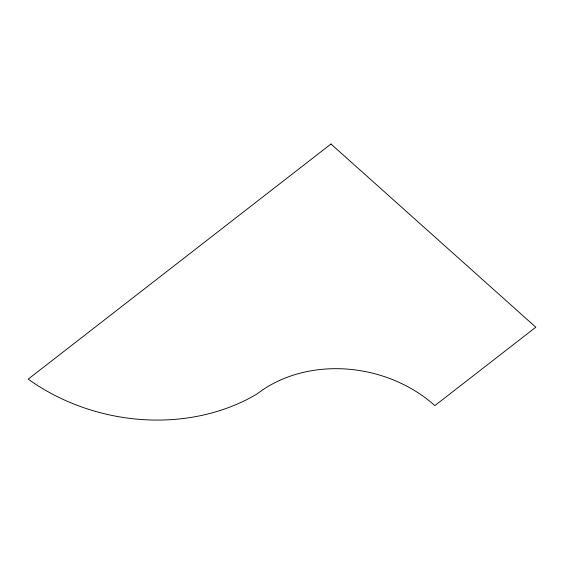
<?xml version="1.0" encoding="UTF-8"?>
<svg xmlns="http://www.w3.org/2000/svg" width="564" height="564" viewBox="0 0 564 564"><rect width="100%" height="100%" fill="white"/><g stroke="black" fill="none" stroke-linecap="round" stroke-linejoin="round"><path stroke-width="0.85" d="M330.969 144.003L28.2 379.142A186.797 153.577 12.8 0 0 256.958 394.017A126.822 104.269 12.8 0 1 434.879 405.586L535.8 327.212L330.969 144.003"/></g></svg>
